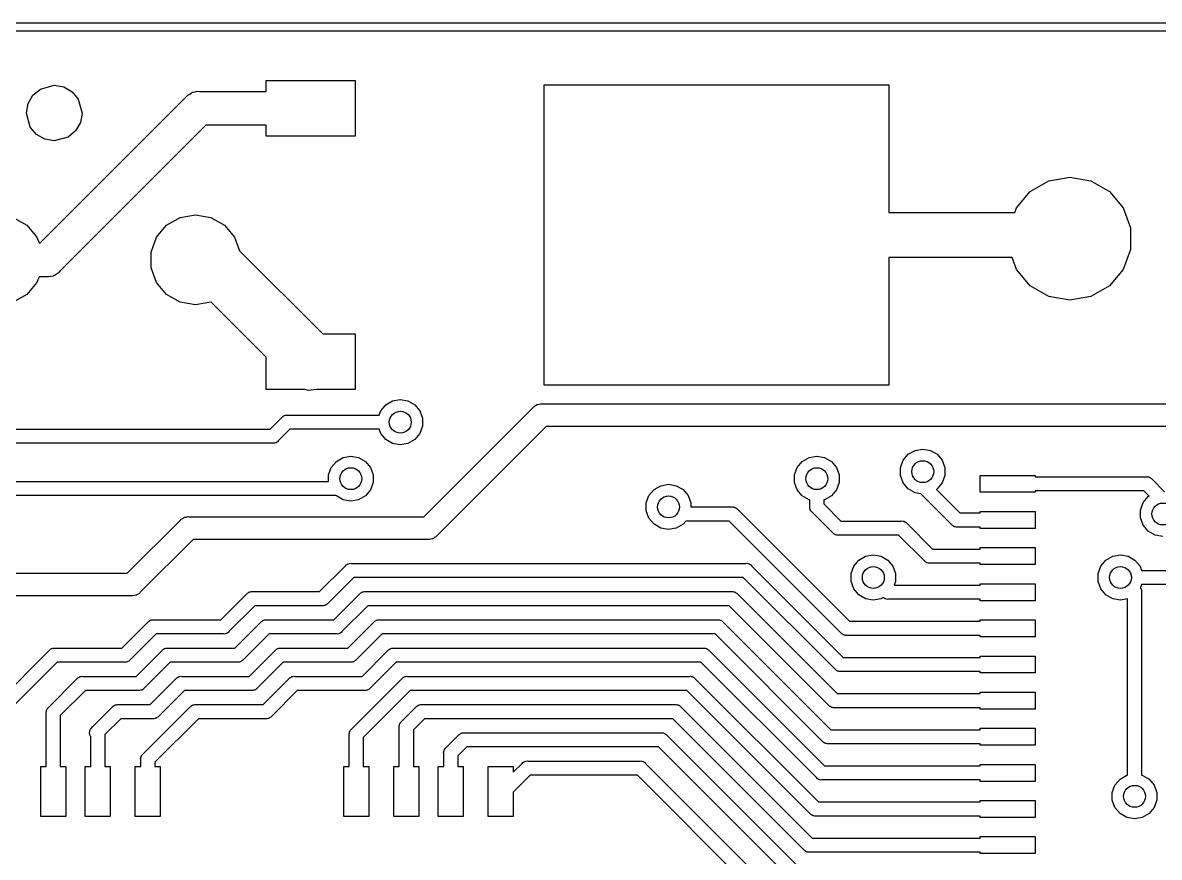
# Model space of a CAD drawing. Extents: x 117.3 to 179.7, y -117.8 to -92.2.
# Drawn here: x 127.87 to 148.31, y -107.24 to -92.23 of the extents above; entities that cross this region are included whole.
import ezdxf

# ---------------------------------------------------------------- set-up
doc = ezdxf.new("R2010")
doc.units = 0
doc.header["$MEASUREMENT"] = 0
doc.layers.add('BLACK', color=7, linetype='CONTINUOUS')

msp = doc.modelspace()

# ---------------------------------------------------------------- linework, layer by layer
at = {"layer": 'BLACK', "linetype": 'CONTINUOUS'}
for p, q in [((120.555, -92.2286), (176.448, -92.2286)), ((176.437, -92.3786), (120.561, -92.3786)), ((128.051, -93.5332), (128.184, -93.4216)), ((128.184, -93.4216), (128.434, -93.3546)), ((128.434, -93.3546), (128.434, -93.3546)), ((128.434, -93.3546), (128.605, -93.3848)), ((128.605, -93.3848), (128.755, -93.4716)), ((132.246, -93.4638), (132.246, -93.2686)), ((132.246, -93.2686), (133.846, -93.2686)), ((133.846, -93.2686), (133.846, -94.2686)), ((137.246, -98.7486), (137.246, -93.3486)), ((137.246, -93.3486), (143.446, -93.3486)), ((143.446, -93.3486), (143.446, -95.6422)), ((127.964, -93.6836), (128.051, -93.5332)), ((128.182, -96.1898), (130.809, -93.5625)), ((128.755, -93.4716), (128.867, -93.6046)), ((128.867, -93.6046), (128.934, -93.8546)), ((130.809, -93.5625), (130.835, -93.5315)), ((130.835, -93.5315), (130.87, -93.5113)), ((130.87, -93.5113), (130.903, -93.4881)), ((130.903, -93.4881), (130.916, -93.4846)), ((130.916, -93.4846), (130.928, -93.4778)), ((130.928, -93.4778), (130.968, -93.4707)), ((130.968, -93.4707), (131.007, -93.4603)), ((131.007, -93.4603), (131.047, -93.4638)), ((131.047, -93.4638), (132.246, -93.4638)), ((127.934, -93.8546), (127.964, -93.6836)), ((128.001, -94.1046), (127.934, -93.8546)), ((127.934, -93.8546), (127.934, -93.8546)), ((128.904, -94.0256), (128.817, -94.176)), ((128.934, -93.8546), (128.904, -94.0256)), ((128.934, -93.8546), (128.934, -93.8546)), ((128.113, -94.2376), (128.001, -94.1046)), ((128.263, -94.3244), (128.113, -94.2376)), ((131.16, -94.0734), (128.533, -96.7007)), ((128.817, -94.176), (128.684, -94.2876)), ((132.246, -94.0734), (131.16, -94.0734)), ((132.246, -94.2686), (132.246, -94.0734)), ((128.434, -94.3546), (128.263, -94.3244)), ((128.684, -94.2876), (128.434, -94.3546)), ((128.434, -94.3546), (128.434, -94.3546)), ((133.846, -94.2686), (132.246, -94.2686)), ((146.322, -95.0714), (146.701, -95.0046)), ((146.701, -95.0046), (147.08, -95.0714)), ((145.741, -95.5591), (145.988, -95.264)), ((145.988, -95.264), (146.322, -95.0714)), ((147.08, -95.0714), (147.414, -95.264)), ((147.414, -95.264), (147.662, -95.5591)), ((143.446, -95.6422), (145.71, -95.6422)), ((145.71, -95.6422), (145.741, -95.5591)), ((147.662, -95.5591), (147.793, -95.921)), ((127.697, -95.7312), (127.941, -95.8722)), ((127.941, -95.8722), (128.123, -96.0884)), ((130.272, -96.0884), (130.453, -95.8722)), ((130.453, -95.8722), (130.697, -95.7312)), ((130.697, -95.7312), (130.975, -95.6822)), ((130.975, -95.6822), (131.253, -95.7312)), ((131.253, -95.7312), (131.497, -95.8722)), ((131.497, -95.8722), (131.679, -96.0884)), ((147.793, -95.921), (147.793, -96.3062)), ((128.123, -96.0884), (128.16, -96.1898)), ((128.16, -96.1898), (128.182, -96.1898)), ((130.175, -96.3535), (130.272, -96.0884)), ((131.679, -96.0884), (131.767, -96.3311)), ((130.175, -96.6357), (130.175, -96.3535)), ((131.767, -96.3311), (133.265, -97.8286)), ((145.663, -96.455), (143.446, -96.455)), ((143.446, -96.455), (143.446, -98.7486)), ((145.741, -96.6681), (145.663, -96.455)), ((147.793, -96.3062), (147.662, -96.6681)), ((130.272, -96.9008), (130.175, -96.6357)), ((145.988, -96.9632), (145.741, -96.6681)), ((147.662, -96.6681), (147.414, -96.9632)), ((128.123, -96.9008), (127.941, -97.117)), ((128.16, -96.7994), (128.123, -96.9008)), ((128.295, -96.7994), (128.16, -96.7994)), ((128.335, -96.8029), (128.295, -96.7994)), ((128.374, -96.7925), (128.335, -96.8029)), ((128.414, -96.7854), (128.374, -96.7925)), ((128.426, -96.7786), (128.414, -96.7854)), ((128.439, -96.7751), (128.426, -96.7786)), ((128.472, -96.7519), (128.439, -96.7751)), ((128.507, -96.7317), (128.472, -96.7519)), ((128.533, -96.7007), (128.507, -96.7317)), ((130.453, -97.117), (130.272, -96.9008)), ((146.322, -97.1558), (145.988, -96.9632)), ((147.414, -96.9632), (147.08, -97.1558)), ((127.941, -97.117), (127.697, -97.258)), ((130.697, -97.258), (130.453, -97.117)), ((130.975, -97.307), (130.697, -97.258)), ((131.253, -97.258), (130.975, -97.307)), ((131.256, -97.2565), (131.253, -97.258)), ((132.246, -98.247), (131.256, -97.2565)), ((146.701, -97.2226), (146.322, -97.1558)), ((147.08, -97.1558), (146.701, -97.2226)), ((133.265, -97.8286), (133.846, -97.8286)), ((133.846, -97.8286), (133.846, -98.8286)), ((132.246, -98.8286), (132.246, -98.247)), ((132.949, -98.8286), (132.246, -98.8286)), ((133.001, -98.8425), (132.949, -98.8286)), ((133.16, -98.8286), (133.001, -98.8425)), ((133.846, -98.8286), (133.16, -98.8286)), ((143.446, -98.7486), (137.246, -98.7486)), ((134.306, -99.2125), (134.397, -99.1044)), ((134.397, -99.1044), (134.519, -99.0339)), ((134.519, -99.0339), (134.658, -99.0094)), ((134.658, -99.0094), (134.797, -99.0339)), ((134.797, -99.0339), (134.919, -99.1044)), ((134.919, -99.1044), (135.01, -99.2125)), ((137.048, -99.1512), (137.065, -99.1305)), ((137.065, -99.1305), (137.089, -99.1171)), ((137.089, -99.1171), (137.111, -99.1016)), ((137.111, -99.1016), (137.12, -99.0992)), ((137.12, -99.0992), (137.128, -99.0947)), ((137.128, -99.0947), (137.154, -99.09)), ((137.154, -99.09), (137.18, -99.0831)), ((137.18, -99.0831), (137.207, -99.0854)), ((137.207, -99.0854), (150.83, -99.0854)), ((132.317, -99.5401), (132.527, -99.3297)), ((132.527, -99.3297), (132.538, -99.3168)), ((132.538, -99.3168), (132.553, -99.3084)), ((132.553, -99.3084), (132.567, -99.2987)), ((132.567, -99.2987), (132.572, -99.2973)), ((132.572, -99.2973), (132.577, -99.2944)), ((132.577, -99.2944), (132.594, -99.2915)), ((132.594, -99.2915), (132.61, -99.2871)), ((132.61, -99.2871), (132.627, -99.2886)), ((132.627, -99.2886), (134.279, -99.2886)), ((134.279, -99.2886), (134.306, -99.2125)), ((135.01, -99.2125), (135.058, -99.3451)), ((135.058, -99.3451), (135.058, -99.4861)), ((135.082, -101.117), (137.048, -99.1512)), ((127.596, -99.5401), (132.317, -99.5401)), ((132.674, -99.5426), (132.463, -99.753)), ((134.279, -99.5426), (132.674, -99.5426)), ((134.306, -99.6187), (134.279, -99.5426)), ((135.058, -99.4861), (135.01, -99.6187)), ((137.282, -99.4918), (135.316, -101.458)), ((150.905, -99.4918), (137.282, -99.4918)), ((132.463, -99.753), (132.452, -99.7659)), ((134.397, -99.7268), (134.306, -99.6187)), ((134.519, -99.7973), (134.397, -99.7268)), ((134.919, -99.7268), (134.797, -99.7973)), ((135.01, -99.6187), (134.919, -99.7268)), ((132.364, -99.7941), (127.549, -99.7941)), ((132.381, -99.7956), (132.364, -99.7941)), ((132.397, -99.7912), (132.381, -99.7956)), ((132.414, -99.7883), (132.397, -99.7912)), ((132.419, -99.7854), (132.414, -99.7883)), ((132.424, -99.784), (132.419, -99.7854)), ((132.438, -99.7743), (132.424, -99.784)), ((132.452, -99.7659), (132.438, -99.7743)), ((134.658, -99.8218), (134.519, -99.7973)), ((134.797, -99.7973), (134.658, -99.8218)), ((143.795, -99.9934), (143.917, -99.9229)), ((143.917, -99.9229), (144.056, -99.8984)), ((144.056, -99.8984), (144.195, -99.9229)), ((144.195, -99.9229), (144.317, -99.9934)), ((133.417, -100.228), (133.508, -100.12)), ((133.508, -100.12), (133.63, -100.05)), ((133.63, -100.05), (133.769, -100.025)), ((133.769, -100.025), (133.908, -100.05)), ((133.908, -100.05), (134.03, -100.12)), ((134.03, -100.12), (134.121, -100.228)), ((141.799, -100.228), (141.89, -100.12)), ((141.89, -100.12), (142.012, -100.05)), ((142.012, -100.05), (142.151, -100.025)), ((142.151, -100.025), (142.29, -100.05)), ((142.29, -100.05), (142.412, -100.12)), ((142.412, -100.12), (142.503, -100.228)), ((143.656, -100.234), (143.704, -100.101)), ((143.704, -100.101), (143.795, -99.9934)), ((144.317, -99.9934), (144.408, -100.101)), ((144.408, -100.101), (144.456, -100.234)), ((133.369, -100.361), (133.417, -100.228)), ((133.369, -100.482), (133.369, -100.361)), ((134.121, -100.228), (134.169, -100.361)), ((134.169, -100.361), (134.169, -100.502)), ((141.751, -100.361), (141.799, -100.228)), ((141.751, -100.502), (141.751, -100.361)), ((142.503, -100.228), (142.551, -100.361)), ((142.551, -100.361), (142.551, -100.502)), ((143.656, -100.375), (143.656, -100.234)), ((143.704, -100.508), (143.656, -100.375)), ((144.456, -100.375), (144.408, -100.508)), ((144.456, -100.234), (144.456, -100.375)), ((145.088, -100.677), (145.088, -100.372)), ((145.088, -100.372), (146.079, -100.372)), ((146.079, -100.372), (146.079, -100.398)), ((125.895, -100.482), (133.369, -100.482)), ((134.169, -100.502), (134.121, -100.635)), ((139.223, -100.628), (139.345, -100.558)), ((139.345, -100.558), (139.484, -100.533)), ((139.484, -100.533), (139.623, -100.558)), ((139.623, -100.558), (139.745, -100.628)), ((141.799, -100.635), (141.751, -100.502)), ((142.551, -100.502), (142.503, -100.635)), ((143.795, -100.616), (143.704, -100.508)), ((144.408, -100.508), (144.317, -100.616)), ((146.079, -100.398), (148.081, -100.398)), ((148.081, -100.398), (148.097, -100.396)), ((148.097, -100.396), (148.114, -100.4)), ((148.114, -100.4), (148.13, -100.403)), ((148.13, -100.403), (148.135, -100.406)), ((148.135, -100.406), (148.141, -100.408)), ((148.141, -100.408), (148.154, -100.417)), ((148.154, -100.417), (148.169, -100.426)), ((148.169, -100.426), (148.18, -100.439)), ((148.18, -100.439), (148.407, -100.666)), ((133.502, -100.736), (125.746, -100.736)), ((133.508, -100.743), (133.502, -100.736)), ((133.63, -100.813), (133.508, -100.743)), ((134.03, -100.743), (133.908, -100.813)), ((134.121, -100.635), (134.03, -100.743)), ((139.084, -100.869), (139.132, -100.736)), ((139.132, -100.736), (139.223, -100.628)), ((139.745, -100.628), (139.836, -100.736)), ((139.836, -100.736), (139.884, -100.869)), ((141.89, -100.743), (141.799, -100.635)), ((142.012, -100.813), (141.89, -100.743)), ((142.412, -100.743), (142.29, -100.813)), ((142.503, -100.635), (142.412, -100.743)), ((143.917, -100.686), (143.795, -100.616)), ((144.023, -100.705), (143.917, -100.686)), ((144.578, -101.26), (144.023, -100.705)), ((144.317, -100.616), (144.302, -100.625)), ((144.302, -100.625), (144.725, -101.048)), ((146.079, -100.677), (145.088, -100.677)), ((148.033, -100.652), (146.079, -100.652)), ((146.079, -100.652), (146.079, -100.677)), ((148.022, -100.863), (148.113, -100.755)), ((148.128, -100.747), (148.033, -100.652)), ((148.113, -100.755), (148.128, -100.747)), ((133.769, -100.838), (133.63, -100.813)), ((133.908, -100.813), (133.769, -100.838)), ((139.084, -101.01), (139.084, -100.869)), ((139.884, -100.869), (139.884, -100.94)), ((139.884, -100.94), (140.622, -100.94)), ((140.622, -100.94), (140.638, -100.938)), ((140.638, -100.938), (140.655, -100.942)), ((140.655, -100.942), (140.671, -100.945)), ((140.671, -100.945), (140.676, -100.948)), ((140.676, -100.948), (140.682, -100.95)), ((140.682, -100.95), (140.695, -100.959)), ((140.695, -100.959), (140.71, -100.968)), ((140.71, -100.968), (140.721, -100.981)), ((140.721, -100.981), (142.738, -102.998)), ((142.024, -100.815), (142.012, -100.813)), ((142.023, -100.951), (142.024, -100.934)), ((142.027, -100.967), (142.023, -100.951)), ((142.024, -100.934), (142.024, -100.815)), ((142.03, -100.984), (142.027, -100.967)), ((142.033, -100.989), (142.03, -100.984)), ((142.034, -100.994), (142.033, -100.989)), ((142.29, -100.813), (142.278, -100.815)), ((142.278, -100.815), (142.278, -100.887)), ((142.278, -100.887), (142.585, -101.194)), ((147.974, -100.996), (148.022, -100.863)), ((129.748, -102.133), (130.698, -101.183)), ((130.698, -101.183), (130.715, -101.163)), ((130.715, -101.163), (130.739, -101.149)), ((130.739, -101.149), (130.761, -101.134)), ((130.761, -101.134), (130.77, -101.131)), ((130.77, -101.131), (130.778, -101.127)), ((130.778, -101.127), (130.804, -101.122)), ((130.804, -101.122), (130.83, -101.115)), ((130.83, -101.115), (130.857, -101.117)), ((130.857, -101.117), (135.082, -101.117)), ((139.132, -101.143), (139.084, -101.01)), ((139.223, -101.251), (139.132, -101.143)), ((139.793, -101.194), (139.745, -101.251)), ((140.574, -101.194), (139.793, -101.194)), ((142.591, -103.21), (140.574, -101.194)), ((142.044, -101.008), (142.034, -100.994)), ((142.052, -101.022), (142.044, -101.008)), ((142.065, -101.033), (142.052, -101.022)), ((142.438, -101.406), (142.065, -101.033)), ((142.585, -101.194), (143.67, -101.194)), ((143.67, -101.194), (143.686, -101.192)), ((143.686, -101.192), (143.703, -101.196)), ((144.725, -101.048), (145.088, -101.048)), ((145.088, -101.048), (145.088, -101.022)), ((145.088, -101.022), (146.079, -101.022)), ((146.079, -101.022), (146.079, -101.327)), ((147.974, -101.137), (147.974, -100.996)), ((148.022, -101.27), (147.974, -101.137)), ((139.345, -101.321), (139.223, -101.251)), ((139.484, -101.346), (139.345, -101.321)), ((139.623, -101.321), (139.484, -101.346)), ((139.745, -101.251), (139.623, -101.321)), ((143.703, -101.196), (143.719, -101.199)), ((143.719, -101.199), (143.724, -101.202)), ((143.724, -101.202), (143.73, -101.204)), ((143.73, -101.204), (143.743, -101.213)), ((143.743, -101.213), (143.758, -101.222)), ((143.758, -101.222), (143.769, -101.235)), ((143.769, -101.235), (144.232, -101.698)), ((144.589, -101.273), (144.578, -101.26)), ((144.604, -101.282), (144.589, -101.273)), ((144.618, -101.291), (144.604, -101.282)), ((144.623, -101.293), (144.618, -101.291)), ((144.628, -101.296), (144.623, -101.293)), ((144.645, -101.299), (144.628, -101.296)), ((144.661, -101.303), (144.645, -101.299)), ((144.678, -101.302), (144.661, -101.303)), ((145.088, -101.302), (144.678, -101.302)), ((145.088, -101.327), (145.088, -101.302)), ((146.079, -101.327), (145.088, -101.327)), ((148.113, -101.378), (148.022, -101.27)), ((148.235, -101.448), (148.113, -101.378)), ((130.932, -101.524), (129.982, -102.474)), ((135.157, -101.524), (130.932, -101.524)), ((135.184, -101.526), (135.157, -101.524)), ((135.21, -101.519), (135.184, -101.526)), ((135.237, -101.514), (135.21, -101.519)), ((135.245, -101.51), (135.237, -101.514)), ((135.253, -101.508), (135.245, -101.51)), ((135.275, -101.492), (135.253, -101.508)), ((135.299, -101.479), (135.275, -101.492)), ((135.316, -101.458), (135.299, -101.479)), ((142.449, -101.419), (142.438, -101.406)), ((142.464, -101.428), (142.449, -101.419)), ((142.478, -101.437), (142.464, -101.428)), ((142.483, -101.439), (142.478, -101.437)), ((142.488, -101.442), (142.483, -101.439)), ((142.505, -101.445), (142.488, -101.442)), ((142.521, -101.449), (142.505, -101.445)), ((142.538, -101.448), (142.521, -101.449)), ((143.622, -101.448), (142.538, -101.448)), ((144.085, -101.91), (143.622, -101.448)), ((148.374, -101.473), (148.235, -101.448)), ((143.028, -101.828), (143.167, -101.803)), ((143.167, -101.803), (143.306, -101.828)), ((144.232, -101.698), (145.088, -101.698)), ((145.088, -101.698), (145.088, -101.672)), ((145.088, -101.672), (146.079, -101.672)), ((146.079, -101.672), (146.079, -101.977)), ((147.473, -101.828), (147.612, -101.803)), ((147.612, -101.803), (147.751, -101.828)), ((133.208, -102.464), (133.675, -101.997)), ((133.675, -101.997), (133.686, -101.984)), ((133.686, -101.984), (133.701, -101.975)), ((133.701, -101.975), (133.715, -101.966)), ((133.715, -101.966), (133.72, -101.964)), ((133.72, -101.964), (133.725, -101.961)), ((133.725, -101.961), (133.742, -101.958)), ((133.742, -101.958), (133.758, -101.954)), ((133.758, -101.954), (133.775, -101.956)), ((133.775, -101.956), (140.876, -101.956)), ((140.876, -101.956), (140.892, -101.954)), ((140.892, -101.954), (140.909, -101.958)), ((140.909, -101.958), (140.925, -101.961)), ((140.925, -101.961), (140.93, -101.964)), ((140.93, -101.964), (140.936, -101.966)), ((140.936, -101.966), (140.949, -101.975)), ((140.949, -101.975), (140.964, -101.984)), ((140.964, -101.984), (140.975, -101.997)), ((140.975, -101.997), (142.626, -103.648)), ((142.767, -102.139), (142.815, -102.006)), ((142.815, -102.006), (142.906, -101.898)), ((142.906, -101.898), (143.028, -101.828)), ((143.306, -101.828), (143.428, -101.898)), ((143.428, -101.898), (143.519, -102.006)), ((143.519, -102.006), (143.567, -102.139)), ((144.096, -101.923), (144.085, -101.91)), ((144.111, -101.932), (144.096, -101.923)), ((144.125, -101.941), (144.111, -101.932)), ((144.13, -101.943), (144.125, -101.941)), ((144.135, -101.946), (144.13, -101.943)), ((144.152, -101.949), (144.135, -101.946)), ((144.168, -101.953), (144.152, -101.949)), ((144.185, -101.952), (144.168, -101.953)), ((145.088, -101.952), (144.185, -101.952)), ((145.088, -101.977), (145.088, -101.952)), ((146.079, -101.977), (145.088, -101.977)), ((147.212, -102.139), (147.26, -102.006)), ((147.26, -102.006), (147.351, -101.898)), ((147.351, -101.898), (147.473, -101.828)), ((147.751, -101.828), (147.873, -101.898)), ((147.873, -101.898), (147.964, -102.006)), ((147.964, -102.006), (147.992, -102.083)), ((126.82, -102.133), (129.748, -102.133)), ((133.822, -102.21), (133.355, -102.676)), ((140.828, -102.21), (133.822, -102.21)), ((142.479, -103.86), (140.828, -102.21)), ((142.767, -102.28), (142.767, -102.139)), ((143.567, -102.139), (143.567, -102.28)), ((147.212, -102.28), (147.212, -102.139)), ((147.992, -102.083), (148.448, -102.083)), ((142.815, -102.413), (142.767, -102.28)), ((142.906, -102.521), (142.815, -102.413)), ((143.567, -102.28), (143.543, -102.348)), ((143.543, -102.348), (145.088, -102.348)), ((145.088, -102.348), (145.088, -102.322)), ((145.088, -102.322), (146.079, -102.322)), ((146.079, -102.322), (146.079, -102.627)), ((147.26, -102.413), (147.212, -102.28)), ((147.351, -102.521), (147.26, -102.413)), ((147.992, -102.337), (147.971, -102.392)), ((147.971, -102.392), (147.973, -102.395)), ((147.973, -102.395), (147.983, -102.409)), ((147.983, -102.409), (147.984, -102.415)), ((147.984, -102.415), (147.987, -102.419)), ((147.987, -102.419), (147.99, -102.436)), ((148.496, -102.337), (147.992, -102.337)), ((129.823, -102.54), (126.82, -102.54)), ((129.85, -102.542), (129.823, -102.54)), ((129.876, -102.535), (129.85, -102.542)), ((129.903, -102.53), (129.876, -102.535)), ((129.911, -102.526), (129.903, -102.53)), ((129.919, -102.524), (129.911, -102.526)), ((129.941, -102.508), (129.919, -102.524)), ((129.965, -102.495), (129.941, -102.508)), ((129.982, -102.474), (129.965, -102.495)), ((131.43, -102.972), (131.897, -102.505)), ((131.897, -102.505), (131.908, -102.492)), ((131.908, -102.492), (131.923, -102.483)), ((131.923, -102.483), (131.937, -102.474)), ((131.937, -102.474), (131.942, -102.472)), ((131.942, -102.472), (131.947, -102.469)), ((131.947, -102.469), (131.964, -102.466)), ((131.964, -102.466), (131.98, -102.462)), ((131.98, -102.462), (131.997, -102.464)), ((131.997, -102.464), (133.208, -102.464)), ((133.462, -102.972), (133.929, -102.505)), ((133.929, -102.505), (133.94, -102.492)), ((133.94, -102.492), (133.955, -102.483)), ((133.955, -102.483), (133.969, -102.474)), ((133.969, -102.474), (133.974, -102.472)), ((133.974, -102.472), (133.979, -102.469)), ((133.979, -102.469), (133.996, -102.466)), ((133.996, -102.466), (134.012, -102.462)), ((134.012, -102.462), (134.029, -102.464)), ((134.029, -102.464), (140.622, -102.464)), ((140.622, -102.464), (140.638, -102.462)), ((140.638, -102.462), (140.655, -102.466)), ((140.655, -102.466), (140.671, -102.469)), ((140.671, -102.469), (140.676, -102.472)), ((140.676, -102.472), (140.682, -102.474)), ((140.682, -102.474), (140.695, -102.483)), ((140.695, -102.483), (140.71, -102.492)), ((140.71, -102.492), (140.721, -102.505)), ((140.721, -102.505), (142.514, -104.298)), ((143.028, -102.591), (142.906, -102.521)), ((143.167, -102.616), (143.028, -102.591)), ((143.306, -102.591), (143.167, -102.616)), ((143.345, -102.569), (143.306, -102.591)), ((143.349, -102.573), (143.345, -102.569)), ((143.364, -102.582), (143.349, -102.573)), ((143.378, -102.591), (143.364, -102.582)), ((143.383, -102.593), (143.378, -102.591)), ((143.388, -102.596), (143.383, -102.593)), ((143.405, -102.599), (143.388, -102.596)), ((143.421, -102.603), (143.405, -102.599)), ((143.438, -102.602), (143.421, -102.603)), ((145.088, -102.602), (143.438, -102.602)), ((145.088, -102.627), (145.088, -102.602)), ((147.473, -102.591), (147.351, -102.521)), ((147.612, -102.616), (147.473, -102.591)), ((147.739, -102.593), (147.612, -102.616)), ((147.739, -105.763), (147.739, -102.593)), ((147.99, -102.436), (147.995, -102.452)), ((147.995, -102.452), (147.993, -102.469)), ((147.993, -102.469), (147.993, -105.763)), ((132.044, -102.718), (131.577, -103.184)), ((133.256, -102.718), (132.044, -102.718)), ((133.272, -102.719), (133.256, -102.718)), ((133.289, -102.715), (133.272, -102.719)), ((133.305, -102.712), (133.289, -102.715)), ((133.31, -102.709), (133.305, -102.712)), ((133.316, -102.707), (133.31, -102.709)), ((133.329, -102.698), (133.316, -102.707)), ((133.344, -102.689), (133.329, -102.698)), ((133.355, -102.676), (133.344, -102.689)), ((134.076, -102.718), (133.609, -103.184)), ((140.574, -102.718), (134.076, -102.718)), ((142.367, -104.51), (140.574, -102.718)), ((146.079, -102.627), (145.088, -102.627)), ((129.652, -103.48), (130.119, -103.013)), ((130.119, -103.013), (130.13, -103)), ((130.13, -103), (130.145, -102.991)), ((130.145, -102.991), (130.159, -102.982)), ((130.159, -102.982), (130.164, -102.98)), ((130.164, -102.98), (130.169, -102.977)), ((130.169, -102.977), (130.186, -102.974)), ((130.186, -102.974), (130.202, -102.97)), ((130.202, -102.97), (130.219, -102.972)), ((130.219, -102.972), (131.43, -102.972)), ((131.684, -103.48), (132.151, -103.013)), ((132.151, -103.013), (132.162, -103)), ((132.162, -103), (132.177, -102.991)), ((132.177, -102.991), (132.191, -102.982)), ((132.191, -102.982), (132.196, -102.98)), ((132.196, -102.98), (132.201, -102.977)), ((132.201, -102.977), (132.218, -102.974)), ((132.218, -102.974), (132.234, -102.97)), ((132.234, -102.97), (132.251, -102.972)), ((132.251, -102.972), (133.462, -102.972)), ((133.716, -103.48), (134.183, -103.013)), ((134.183, -103.013), (134.194, -103)), ((134.194, -103), (134.209, -102.991)), ((134.209, -102.991), (134.223, -102.982)), ((134.223, -102.982), (134.228, -102.98)), ((134.228, -102.98), (134.233, -102.977)), ((134.233, -102.977), (134.25, -102.974)), ((134.25, -102.974), (134.266, -102.97)), ((134.266, -102.97), (134.283, -102.972)), ((134.283, -102.972), (140.368, -102.972)), ((140.368, -102.972), (140.384, -102.97)), ((140.384, -102.97), (140.401, -102.974)), ((140.401, -102.974), (140.417, -102.977)), ((140.417, -102.977), (140.422, -102.98)), ((140.422, -102.98), (140.428, -102.982)), ((140.428, -102.982), (140.441, -102.991)), ((140.441, -102.991), (140.456, -103)), ((140.456, -103), (140.467, -103.013)), ((140.467, -103.013), (142.402, -104.948)), ((142.738, -102.998), (145.088, -102.998)), ((145.088, -102.998), (145.088, -102.972)), ((145.088, -102.972), (146.079, -102.972)), ((146.079, -102.972), (146.079, -103.277)), ((130.266, -103.226), (129.799, -103.692)), ((131.478, -103.226), (130.266, -103.226)), ((131.494, -103.227), (131.478, -103.226)), ((131.511, -103.223), (131.494, -103.227)), ((131.527, -103.22), (131.511, -103.223)), ((131.532, -103.217), (131.527, -103.22)), ((131.538, -103.215), (131.532, -103.217)), ((131.551, -103.206), (131.538, -103.215)), ((131.566, -103.197), (131.551, -103.206)), ((131.577, -103.184), (131.566, -103.197)), ((132.298, -103.226), (131.831, -103.692)), ((133.51, -103.226), (132.298, -103.226)), ((133.526, -103.227), (133.51, -103.226)), ((133.543, -103.223), (133.526, -103.227)), ((133.559, -103.22), (133.543, -103.223)), ((133.564, -103.217), (133.559, -103.22)), ((133.57, -103.215), (133.564, -103.217)), ((133.583, -103.206), (133.57, -103.215)), ((133.598, -103.197), (133.583, -103.206)), ((133.609, -103.184), (133.598, -103.197)), ((134.33, -103.226), (133.863, -103.692)), ((140.32, -103.226), (134.33, -103.226)), ((142.255, -105.16), (140.32, -103.226)), ((142.602, -103.223), (142.591, -103.21)), ((142.617, -103.232), (142.602, -103.223)), ((142.631, -103.241), (142.617, -103.232)), ((142.636, -103.243), (142.631, -103.241)), ((142.641, -103.246), (142.636, -103.243)), ((142.658, -103.249), (142.641, -103.246)), ((142.674, -103.253), (142.658, -103.249)), ((142.691, -103.252), (142.674, -103.253)), ((145.088, -103.252), (142.691, -103.252)), ((145.088, -103.277), (145.088, -103.252)), ((146.079, -103.277), (145.088, -103.277)), ((127.43, -104.432), (128.341, -103.521)), ((128.341, -103.521), (128.352, -103.508)), ((128.352, -103.508), (128.367, -103.499)), ((128.367, -103.499), (128.381, -103.49)), ((128.381, -103.49), (128.386, -103.488)), ((128.386, -103.488), (128.391, -103.485)), ((128.391, -103.485), (128.408, -103.482)), ((128.408, -103.482), (128.424, -103.478)), ((128.424, -103.478), (128.441, -103.48)), ((128.441, -103.48), (129.652, -103.48)), ((129.906, -103.988), (130.373, -103.521)), ((130.373, -103.521), (130.384, -103.508)), ((130.384, -103.508), (130.399, -103.499)), ((130.399, -103.499), (130.413, -103.49)), ((130.413, -103.49), (130.418, -103.488)), ((130.418, -103.488), (130.423, -103.485)), ((130.423, -103.485), (130.44, -103.482)), ((130.44, -103.482), (130.456, -103.478)), ((130.456, -103.478), (130.473, -103.48)), ((130.473, -103.48), (131.684, -103.48)), ((131.938, -103.988), (132.405, -103.521)), ((132.405, -103.521), (132.416, -103.508)), ((132.416, -103.508), (132.431, -103.499)), ((132.431, -103.499), (132.445, -103.49)), ((132.445, -103.49), (132.45, -103.488)), ((132.45, -103.488), (132.455, -103.485)), ((132.455, -103.485), (132.472, -103.482)), ((132.472, -103.482), (132.488, -103.478)), ((132.488, -103.478), (132.505, -103.48)), ((132.505, -103.48), (133.716, -103.48)), ((133.97, -103.988), (134.437, -103.521)), ((134.437, -103.521), (134.448, -103.508)), ((134.448, -103.508), (134.463, -103.499)), ((134.463, -103.499), (134.477, -103.49)), ((134.477, -103.49), (134.482, -103.488)), ((134.482, -103.488), (134.487, -103.485)), ((134.487, -103.485), (134.504, -103.482)), ((134.504, -103.482), (134.52, -103.478)), ((134.52, -103.478), (134.537, -103.48)), ((134.537, -103.48), (140.114, -103.48)), ((140.114, -103.48), (140.13, -103.478)), ((140.13, -103.478), (140.147, -103.482)), ((140.147, -103.482), (140.163, -103.485)), ((140.163, -103.485), (140.168, -103.488)), ((140.168, -103.488), (140.174, -103.49)), ((140.174, -103.49), (140.187, -103.499)), ((140.187, -103.499), (140.202, -103.508)), ((140.202, -103.508), (140.213, -103.521)), ((140.213, -103.521), (142.29, -105.598)), ((142.626, -103.648), (145.088, -103.648)), ((145.088, -103.648), (145.088, -103.622)), ((145.088, -103.622), (146.079, -103.622)), ((146.079, -103.622), (146.079, -103.927)), ((128.488, -103.734), (127.643, -104.578)), ((129.7, -103.734), (128.488, -103.734)), ((129.716, -103.735), (129.7, -103.734)), ((129.733, -103.731), (129.716, -103.735)), ((129.749, -103.728), (129.733, -103.731)), ((129.754, -103.725), (129.749, -103.728)), ((129.76, -103.723), (129.754, -103.725)), ((129.773, -103.714), (129.76, -103.723)), ((129.788, -103.705), (129.773, -103.714)), ((129.799, -103.692), (129.788, -103.705)), ((130.52, -103.734), (130.053, -104.2)), ((131.732, -103.734), (130.52, -103.734)), ((131.748, -103.735), (131.732, -103.734)), ((131.765, -103.731), (131.748, -103.735)), ((131.781, -103.728), (131.765, -103.731)), ((131.786, -103.725), (131.781, -103.728)), ((131.792, -103.723), (131.786, -103.725)), ((131.805, -103.714), (131.792, -103.723)), ((131.82, -103.705), (131.805, -103.714)), ((131.831, -103.692), (131.82, -103.705)), ((132.552, -103.734), (132.085, -104.2)), ((133.764, -103.734), (132.552, -103.734)), ((133.78, -103.735), (133.764, -103.734)), ((133.797, -103.731), (133.78, -103.735)), ((133.813, -103.728), (133.797, -103.731)), ((133.818, -103.725), (133.813, -103.728)), ((133.824, -103.723), (133.818, -103.725)), ((133.837, -103.714), (133.824, -103.723)), ((133.852, -103.705), (133.837, -103.714)), ((133.863, -103.692), (133.852, -103.705)), ((134.584, -103.734), (134.117, -104.2)), ((140.066, -103.734), (134.584, -103.734)), ((142.143, -105.81), (140.066, -103.734)), ((128.33, -104.548), (128.849, -104.029)), ((128.849, -104.029), (128.86, -104.016)), ((128.86, -104.016), (128.875, -104.007)), ((128.875, -104.007), (128.889, -103.998)), ((128.889, -103.998), (128.894, -103.996)), ((128.894, -103.996), (128.899, -103.993)), ((128.899, -103.993), (128.916, -103.99)), ((128.916, -103.99), (128.932, -103.986)), ((128.932, -103.986), (128.949, -103.988)), ((128.949, -103.988), (129.906, -103.988)), ((130.16, -104.496), (130.627, -104.029)), ((130.627, -104.029), (130.638, -104.016)), ((130.638, -104.016), (130.653, -104.007)), ((130.653, -104.007), (130.667, -103.998)), ((130.667, -103.998), (130.672, -103.996)), ((130.672, -103.996), (130.677, -103.993)), ((130.677, -103.993), (130.694, -103.99)), ((130.694, -103.99), (130.71, -103.986)), ((130.71, -103.986), (130.727, -103.988)), ((130.727, -103.988), (131.938, -103.988)), ((132.192, -104.496), (132.659, -104.029)), ((132.659, -104.029), (132.67, -104.016)), ((132.67, -104.016), (132.685, -104.007)), ((132.685, -104.007), (132.699, -103.998)), ((132.699, -103.998), (132.704, -103.996)), ((132.704, -103.996), (132.709, -103.993)), ((132.709, -103.993), (132.726, -103.99)), ((132.726, -103.99), (132.742, -103.986)), ((132.742, -103.986), (132.759, -103.988)), ((132.759, -103.988), (133.97, -103.988)), ((133.78, -104.94), (134.691, -104.029)), ((134.691, -104.029), (134.702, -104.016)), ((134.702, -104.016), (134.717, -104.007)), ((134.717, -104.007), (134.731, -103.998)), ((134.731, -103.998), (134.736, -103.996)), ((134.736, -103.996), (134.741, -103.993)), ((134.741, -103.993), (134.758, -103.99)), ((134.758, -103.99), (134.774, -103.986)), ((134.774, -103.986), (134.791, -103.988)), ((134.791, -103.988), (139.86, -103.988)), ((139.86, -103.988), (139.876, -103.986)), ((139.876, -103.986), (139.893, -103.99)), ((139.893, -103.99), (139.909, -103.993)), ((139.909, -103.993), (139.914, -103.996)), ((139.914, -103.996), (139.92, -103.998)), ((139.92, -103.998), (139.933, -104.007)), ((139.933, -104.007), (139.948, -104.016)), ((139.948, -104.016), (139.959, -104.029)), ((139.959, -104.029), (142.178, -106.248)), ((142.49, -103.873), (142.479, -103.86)), ((142.505, -103.882), (142.49, -103.873)), ((142.519, -103.891), (142.505, -103.882)), ((142.524, -103.893), (142.519, -103.891)), ((142.529, -103.896), (142.524, -103.893)), ((142.546, -103.899), (142.529, -103.896)), ((142.562, -103.903), (142.546, -103.899)), ((142.579, -103.902), (142.562, -103.903)), ((145.088, -103.902), (142.579, -103.902)), ((145.088, -103.927), (145.088, -103.902)), ((146.079, -103.927), (145.088, -103.927)), ((128.996, -104.242), (128.543, -104.694)), ((129.954, -104.242), (128.996, -104.242)), ((129.97, -104.243), (129.954, -104.242)), ((129.987, -104.239), (129.97, -104.243)), ((130.003, -104.236), (129.987, -104.239)), ((130.008, -104.233), (130.003, -104.236)), ((130.014, -104.231), (130.008, -104.233)), ((130.027, -104.222), (130.014, -104.231)), ((130.042, -104.213), (130.027, -104.222)), ((130.053, -104.2), (130.042, -104.213)), ((130.774, -104.242), (130.307, -104.708)), ((131.986, -104.242), (130.774, -104.242)), ((132.002, -104.243), (131.986, -104.242)), ((132.019, -104.239), (132.002, -104.243)), ((132.035, -104.236), (132.019, -104.239)), ((132.04, -104.233), (132.035, -104.236)), ((132.046, -104.231), (132.04, -104.233)), ((132.059, -104.222), (132.046, -104.231)), ((132.074, -104.213), (132.059, -104.222)), ((132.085, -104.2), (132.074, -104.213)), ((132.806, -104.242), (132.339, -104.708)), ((134.018, -104.242), (132.806, -104.242)), ((134.838, -104.242), (133.993, -105.086)), ((134.034, -104.243), (134.018, -104.242)), ((134.051, -104.239), (134.034, -104.243)), ((134.067, -104.236), (134.051, -104.239)), ((134.072, -104.233), (134.067, -104.236)), ((134.078, -104.231), (134.072, -104.233)), ((134.091, -104.222), (134.078, -104.231)), ((134.106, -104.213), (134.091, -104.222)), ((134.117, -104.2), (134.106, -104.213)), ((139.812, -104.242), (134.838, -104.242)), ((142.031, -106.46), (139.812, -104.242)), ((142.514, -104.298), (145.088, -104.298)), ((145.088, -104.298), (145.088, -104.272)), ((145.088, -104.272), (146.079, -104.272)), ((146.079, -104.272), (146.079, -104.577)), ((128.288, -104.63), (128.292, -104.614)), ((128.289, -104.647), (128.288, -104.63)), ((128.289, -105.609), (128.289, -104.647)), ((128.292, -104.614), (128.295, -104.597)), ((128.295, -104.597), (128.298, -104.593)), ((128.298, -104.593), (128.299, -104.587)), ((128.299, -104.587), (128.309, -104.573)), ((128.309, -104.573), (128.317, -104.559)), ((128.317, -104.559), (128.33, -104.548)), ((129.123, -104.898), (129.484, -104.537)), ((129.484, -104.537), (129.495, -104.524)), ((129.495, -104.524), (129.51, -104.515)), ((129.51, -104.515), (129.524, -104.506)), ((129.524, -104.506), (129.529, -104.504)), ((129.529, -104.504), (129.534, -104.501)), ((129.534, -104.501), (129.551, -104.498)), ((129.551, -104.498), (129.567, -104.494)), ((129.567, -104.494), (129.584, -104.496)), ((129.584, -104.496), (130.16, -104.496)), ((130.03, -105.388), (130.881, -104.537)), ((130.881, -104.537), (130.892, -104.524)), ((130.892, -104.524), (130.907, -104.515)), ((130.907, -104.515), (130.921, -104.506)), ((130.921, -104.506), (130.926, -104.504)), ((130.926, -104.504), (130.931, -104.501)), ((130.931, -104.501), (130.948, -104.498)), ((130.948, -104.498), (130.964, -104.494)), ((130.964, -104.494), (130.981, -104.496)), ((130.981, -104.496), (132.192, -104.496)), ((134.68, -104.802), (134.945, -104.537)), ((134.945, -104.537), (134.956, -104.524)), ((134.956, -104.524), (134.971, -104.515)), ((134.971, -104.515), (134.985, -104.506)), ((134.985, -104.506), (134.99, -104.504)), ((134.99, -104.504), (134.995, -104.501)), ((134.995, -104.501), (135.012, -104.498)), ((135.012, -104.498), (135.028, -104.494)), ((135.028, -104.494), (135.045, -104.496)), ((135.045, -104.496), (139.606, -104.496)), ((139.606, -104.496), (139.622, -104.494)), ((139.622, -104.494), (139.639, -104.498)), ((139.639, -104.498), (139.655, -104.501)), ((139.655, -104.501), (139.66, -104.504)), ((139.66, -104.504), (139.666, -104.506)), ((139.666, -104.506), (139.679, -104.515)), ((139.679, -104.515), (139.694, -104.524)), ((139.694, -104.524), (139.705, -104.537)), ((139.705, -104.537), (142.066, -106.898)), ((142.378, -104.523), (142.367, -104.51)), ((142.393, -104.532), (142.378, -104.523)), ((142.407, -104.541), (142.393, -104.532)), ((142.412, -104.543), (142.407, -104.541)), ((142.417, -104.546), (142.412, -104.543)), ((142.434, -104.549), (142.417, -104.546)), ((142.45, -104.553), (142.434, -104.549)), ((142.467, -104.552), (142.45, -104.553)), ((145.088, -104.552), (142.467, -104.552)), ((145.088, -104.577), (145.088, -104.552)), ((146.079, -104.577), (145.088, -104.577)), ((128.543, -104.694), (128.543, -105.609)), ((129.631, -104.75), (129.343, -105.037)), ((130.208, -104.75), (129.631, -104.75)), ((130.224, -104.751), (130.208, -104.75)), ((130.241, -104.747), (130.224, -104.751)), ((130.257, -104.744), (130.241, -104.747)), ((131.028, -104.75), (130.243, -105.534)), ((130.262, -104.741), (130.257, -104.744)), ((130.268, -104.739), (130.262, -104.741)), ((130.281, -104.73), (130.268, -104.739)), ((130.296, -104.721), (130.281, -104.73)), ((130.307, -104.708), (130.296, -104.721)), ((132.24, -104.75), (131.028, -104.75)), ((132.256, -104.751), (132.24, -104.75)), ((132.273, -104.747), (132.256, -104.751)), ((132.289, -104.744), (132.273, -104.747)), ((132.294, -104.741), (132.289, -104.744)), ((132.3, -104.739), (132.294, -104.741)), ((132.313, -104.73), (132.3, -104.739)), ((132.328, -104.721), (132.313, -104.73)), ((132.339, -104.708), (132.328, -104.721)), ((134.638, -104.884), (134.642, -104.868)), ((134.642, -104.868), (134.645, -104.851)), ((134.645, -104.851), (134.648, -104.847)), ((134.648, -104.847), (134.649, -104.841)), ((134.649, -104.841), (134.659, -104.827)), ((134.659, -104.827), (134.667, -104.813)), ((134.667, -104.813), (134.68, -104.802)), ((135.092, -104.75), (134.893, -104.948)), ((139.558, -104.75), (135.092, -104.75)), ((141.919, -107.11), (139.558, -104.75)), ((129.069, -104.992), (129.072, -104.981)), ((129.07, -105.004), (129.069, -104.992)), ((129.069, -105.015), (129.07, -105.004)), ((129.072, -105.026), (129.069, -105.015)), ((129.072, -104.981), (129.073, -104.97)), ((129.073, -105.037), (129.072, -105.026)), ((129.073, -104.97), (129.077, -104.96)), ((129.077, -105.047), (129.073, -105.037)), ((129.077, -104.96), (129.08, -104.949)), ((129.08, -105.058), (129.077, -105.047)), ((129.08, -104.949), (129.087, -104.94)), ((129.087, -105.067), (129.08, -105.058)), ((129.087, -104.94), (129.091, -104.93)), ((129.089, -105.072), (129.087, -105.067)), ((129.089, -105.609), (129.089, -105.072)), ((129.091, -104.93), (129.123, -104.898)), ((129.343, -105.037), (129.343, -105.609)), ((133.738, -105.022), (133.742, -105.006)), ((133.739, -105.039), (133.738, -105.022)), ((133.739, -105.609), (133.739, -105.039)), ((133.742, -105.006), (133.745, -104.989)), ((133.745, -104.989), (133.748, -104.985)), ((133.748, -104.985), (133.749, -104.979)), ((133.749, -104.979), (133.759, -104.965)), ((133.759, -104.965), (133.767, -104.951)), ((133.767, -104.951), (133.78, -104.94)), ((134.639, -104.901), (134.638, -104.884)), ((134.639, -105.609), (134.639, -104.901)), ((134.893, -104.948), (134.893, -105.609)), ((135.48, -105.272), (135.707, -105.045)), ((135.707, -105.045), (135.718, -105.032)), ((135.718, -105.032), (135.733, -105.023)), ((135.733, -105.023), (135.747, -105.014)), ((135.747, -105.014), (135.752, -105.012)), ((135.752, -105.012), (135.757, -105.009)), ((135.757, -105.009), (135.774, -105.006)), ((135.774, -105.006), (135.79, -105.002)), ((135.79, -105.002), (135.807, -105.004)), ((135.807, -105.004), (139.352, -105.004)), ((139.352, -105.004), (139.368, -105.002)), ((139.368, -105.002), (139.385, -105.006)), ((139.385, -105.006), (139.401, -105.009)), ((139.401, -105.009), (139.406, -105.012)), ((139.406, -105.012), (139.412, -105.014)), ((139.412, -105.014), (139.425, -105.023)), ((139.425, -105.023), (139.44, -105.032)), ((139.44, -105.032), (139.451, -105.045)), ((139.451, -105.045), (141.954, -107.548)), ((142.402, -104.948), (145.088, -104.948)), ((145.088, -104.948), (145.088, -104.922)), ((145.088, -104.922), (146.079, -104.922)), ((146.079, -104.922), (146.079, -105.227)), ((133.993, -105.086), (133.993, -105.609)), ((135.459, -105.297), (135.467, -105.283)), ((135.467, -105.283), (135.48, -105.272)), ((135.854, -105.258), (135.693, -105.418)), ((139.304, -105.258), (135.854, -105.258)), ((141.807, -107.76), (139.304, -105.258)), ((142.266, -105.173), (142.255, -105.16)), ((142.281, -105.182), (142.266, -105.173)), ((142.295, -105.191), (142.281, -105.182)), ((142.3, -105.193), (142.295, -105.191)), ((142.305, -105.196), (142.3, -105.193)), ((142.322, -105.199), (142.305, -105.196)), ((142.338, -105.203), (142.322, -105.199)), ((142.355, -105.202), (142.338, -105.203)), ((145.088, -105.202), (142.355, -105.202)), ((145.088, -105.227), (145.088, -105.202)), ((146.079, -105.227), (145.088, -105.227)), ((129.988, -105.47), (129.992, -105.454)), ((129.989, -105.487), (129.988, -105.47)), ((129.989, -105.609), (129.989, -105.487)), ((129.992, -105.454), (129.995, -105.437)), ((129.995, -105.437), (129.998, -105.433)), ((129.998, -105.433), (129.999, -105.427)), ((129.999, -105.427), (130.009, -105.413)), ((130.009, -105.413), (130.017, -105.399)), ((130.017, -105.399), (130.03, -105.388)), ((135.438, -105.354), (135.442, -105.338)), ((135.439, -105.371), (135.438, -105.354)), ((135.439, -105.609), (135.439, -105.371)), ((135.442, -105.338), (135.445, -105.321)), ((135.445, -105.321), (135.448, -105.317)), ((135.448, -105.317), (135.449, -105.311)), ((135.449, -105.311), (135.459, -105.297)), ((135.693, -105.418), (135.693, -105.609)), ((128.191, -106.509), (128.191, -105.609)), ((128.191, -105.609), (128.289, -105.609)), ((128.543, -105.609), (128.641, -105.609)), ((128.641, -105.609), (128.641, -106.509)), ((128.991, -106.509), (128.991, -105.609)), ((128.991, -105.609), (129.089, -105.609)), ((129.343, -105.609), (129.441, -105.609)), ((129.441, -105.609), (129.441, -106.509)), ((129.891, -106.509), (129.891, -105.609)), ((129.891, -105.609), (129.989, -105.609)), ((130.243, -105.534), (130.243, -105.609)), ((130.243, -105.609), (130.341, -105.609)), ((130.341, -105.609), (130.341, -106.509)), ((133.641, -106.509), (133.641, -105.609)), ((133.641, -105.609), (133.739, -105.609)), ((133.993, -105.609), (134.091, -105.609)), ((134.091, -105.609), (134.091, -106.509)), ((134.541, -106.509), (134.541, -105.609)), ((134.541, -105.609), (134.639, -105.609)), ((134.893, -105.609), (134.991, -105.609)), ((134.991, -105.609), (134.991, -106.509)), ((135.341, -106.509), (135.341, -105.609)), ((135.341, -105.609), (135.439, -105.609)), ((135.693, -105.609), (135.791, -105.609)), ((135.791, -105.609), (135.791, -106.509)), ((136.241, -106.509), (136.241, -105.609)), ((136.241, -105.609), (136.691, -105.609)), ((136.691, -105.712), (136.85, -105.553)), ((136.691, -105.609), (136.691, -105.712)), ((136.85, -105.553), (136.861, -105.54)), ((136.861, -105.54), (136.876, -105.531)), ((136.876, -105.531), (136.89, -105.522)), ((136.89, -105.522), (136.895, -105.52)), ((136.895, -105.52), (136.9, -105.517)), ((136.9, -105.517), (136.917, -105.514)), ((136.917, -105.514), (136.933, -105.51)), ((136.933, -105.51), (136.95, -105.512)), ((136.95, -105.512), (138.971, -105.512)), ((138.971, -105.512), (138.987, -105.51)), ((138.987, -105.51), (139.004, -105.514)), ((139.004, -105.514), (139.02, -105.517)), ((139.02, -105.517), (139.025, -105.52)), ((139.025, -105.52), (139.031, -105.522)), ((139.031, -105.522), (139.044, -105.531)), ((139.044, -105.531), (139.059, -105.54)), ((139.059, -105.54), (139.07, -105.553)), ((139.07, -105.553), (141.715, -108.198)), ((142.29, -105.598), (145.088, -105.598)), ((145.088, -105.598), (145.088, -105.572)), ((145.088, -105.572), (146.079, -105.572)), ((146.079, -105.572), (146.079, -105.877)), ((136.997, -105.766), (136.691, -106.071)), ((138.923, -105.766), (136.997, -105.766)), ((141.568, -108.41), (138.923, -105.766)), ((142.154, -105.823), (142.143, -105.81)), ((142.169, -105.832), (142.154, -105.823)), ((142.183, -105.841), (142.169, -105.832)), ((142.188, -105.843), (142.183, -105.841)), ((142.193, -105.846), (142.188, -105.843)), ((142.21, -105.849), (142.193, -105.846)), ((142.226, -105.853), (142.21, -105.849)), ((142.243, -105.852), (142.226, -105.853)), ((145.088, -105.852), (142.243, -105.852)), ((145.088, -105.877), (145.088, -105.852)), ((146.079, -105.877), (145.088, -105.877)), ((147.514, -105.943), (147.605, -105.835)), ((147.605, -105.835), (147.727, -105.765)), ((147.727, -105.765), (147.739, -105.763)), ((147.993, -105.763), (148.005, -105.765)), ((148.005, -105.765), (148.127, -105.835)), ((148.127, -105.835), (148.218, -105.943)), ((136.691, -106.071), (136.691, -106.509)), ((147.466, -106.076), (147.514, -105.943)), ((147.466, -106.217), (147.466, -106.076)), ((148.218, -105.943), (148.266, -106.076)), ((148.266, -106.076), (148.266, -106.217)), ((142.178, -106.248), (145.088, -106.248)), ((145.088, -106.248), (145.088, -106.222)), ((145.088, -106.222), (146.079, -106.222)), ((146.079, -106.222), (146.079, -106.527)), ((147.514, -106.35), (147.466, -106.217)), ((148.266, -106.217), (148.218, -106.35)), ((128.641, -106.509), (128.191, -106.509)), ((129.441, -106.509), (128.991, -106.509)), ((130.341, -106.509), (129.891, -106.509)), ((134.091, -106.509), (133.641, -106.509)), ((134.991, -106.509), (134.541, -106.509)), ((135.791, -106.509), (135.341, -106.509)), ((136.691, -106.509), (136.241, -106.509)), ((142.042, -106.473), (142.031, -106.46)), ((142.057, -106.482), (142.042, -106.473)), ((142.071, -106.491), (142.057, -106.482)), ((142.076, -106.493), (142.071, -106.491)), ((142.081, -106.496), (142.076, -106.493)), ((142.098, -106.499), (142.081, -106.496)), ((142.114, -106.503), (142.098, -106.499)), ((142.131, -106.502), (142.114, -106.503)), ((145.088, -106.502), (142.131, -106.502)), ((145.088, -106.527), (145.088, -106.502)), ((147.605, -106.458), (147.514, -106.35)), ((147.727, -106.528), (147.605, -106.458)), ((148.127, -106.458), (148.005, -106.528)), ((148.218, -106.35), (148.127, -106.458)), ((146.079, -106.527), (145.088, -106.527)), ((147.866, -106.553), (147.727, -106.528)), ((148.005, -106.528), (147.866, -106.553)), ((142.066, -106.898), (145.088, -106.898)), ((145.088, -106.898), (145.088, -106.872)), ((145.088, -106.872), (146.079, -106.872)), ((146.079, -106.872), (146.079, -107.177)), ((141.93, -107.123), (141.919, -107.11)), ((141.945, -107.132), (141.93, -107.123)), ((141.959, -107.141), (141.945, -107.132)), ((141.964, -107.143), (141.959, -107.141)), ((141.969, -107.146), (141.964, -107.143)), ((141.986, -107.149), (141.969, -107.146)), ((142.002, -107.153), (141.986, -107.149)), ((142.019, -107.152), (142.002, -107.153)), ((145.088, -107.152), (142.019, -107.152)), ((145.088, -107.177), (145.088, -107.152)), ((146.079, -107.177), (145.088, -107.177))]:
    msp.add_line(p, q, dxfattribs=at)
at = {"layer": 'BLACK'}
for centre in [(134.658, -99.4156), (144.056, -100.305), (133.769, -100.432), (142.151, -100.432), (139.484, -100.94), (148.374, -101.067), (143.167, -102.21), (147.612, -102.21), (147.866, -106.147)]:
    msp.add_circle(centre, 0.1968, dxfattribs=at)

doc.saveas('drawing.dxf')
